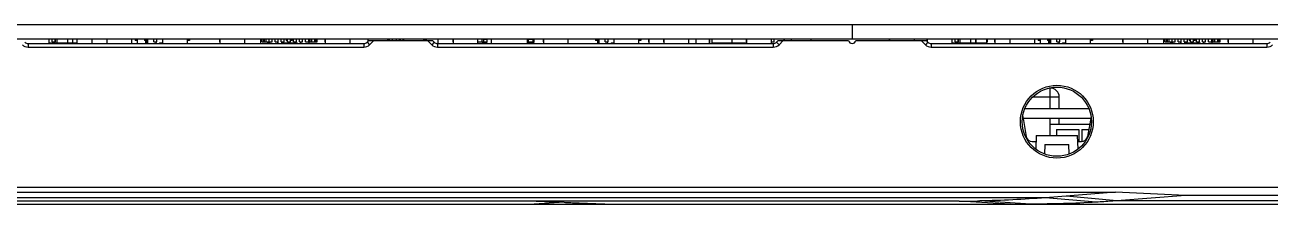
# Model space of a CAD drawing. Header units: millimetres. Extents: x 3299 to 14264, y 1863 to 5555.
# Drawn here: x 3791.2 to 3998, y 2399.8 to 2429.6 of the extents above; entities that cross this region are included whole.
import ezdxf

# ---------------------------------------------------------------- set-up
doc = ezdxf.new("R2010")
doc.units = ezdxf.units.MM
doc.layers.add('02___PRT_ALL_AXES', color=7, linetype='Continuous')

msp = doc.modelspace()

# ---------------------------------------------------------------- linework, layer by layer
at = {"color": 7, "linetype": 'Continuous'}
for p, q in [((4228.58801, 2429.64299), (3628.58801, 2429.64299)), ((3928.58801, 2429.64299), (3928.58801, 2427.34299)), ((3628.58801, 2427.34299), (4228.58801, 2427.34299)), ((3791.69867, 2426.54299), (3791.69867, 2425.94299)), ((3791.69867, 2426.54299), (3847.47735, 2426.54299)), ((3795.18163, 2426.54299), (3795.18163, 2427.34299)), ((3795.18163, 2426.843), (3795.20187, 2426.843)), ((3795.18163, 2426.64299), (3799.83801, 2426.64299)), ((3795.20187, 2426.843), (3795.20187, 2427.34299)), ((3795.69631, 2426.843), (3795.69631, 2427.34299)), ((3795.69631, 2426.843), (3796.26022, 2426.843)), ((3795.69924, 2426.843), (3795.69924, 2427.34299)), ((3796.20724, 2426.843), (3796.20724, 2427.34299)), ((3796.26022, 2426.843), (3796.26022, 2427.34299)), ((3796.53961, 2426.64299), (3796.53961, 2427.34299)), ((3797.64518, 2426.64299), (3797.64518, 2426.54299)), ((3798.20376, 2426.64299), (3798.20376, 2426.54299)), ((3798.27447, 2426.54299), (3798.27447, 2426.64299)), ((3798.31761, 2426.64299), (3798.31761, 2427.34299)), ((3799.13033, 2426.64299), (3799.13033, 2427.34299)), ((3799.13033, 2426.843), (3799.15589, 2426.843)), ((3799.15589, 2426.64299), (3799.15589, 2427.34299)), ((3799.61589, 2426.64299), (3799.61589, 2426.54299)), ((3799.64518, 2426.54299), (3799.64518, 2426.64299)), ((3799.83801, 2426.54299), (3799.83801, 2427.34299)), ((3802.33801, 2426.54299), (3802.33801, 2427.34299)), ((3802.33801, 2426.843), (3802.34223, 2426.843)), ((3804.8422, 2426.54299), (3804.8422, 2427.34299)), ((3808.9316, 2426.54299), (3808.9316, 2427.34299)), ((3809.46703, 2427.34299), (3809.46703, 2427.04299)), ((3809.81703, 2427.04299), (3809.46703, 2427.04299)), ((3809.81703, 2427.34299), (3809.81703, 2426.54299)), ((3809.84632, 2426.54299), (3809.84632, 2427.34299)), ((3811.04183, 2427.34299), (3811.04183, 2427.04299)), ((3811.54228, 2427.04299), (3811.04183, 2427.04299)), ((3811.18774, 2427.04299), (3811.18774, 2426.54299)), ((3811.19228, 2427.34299), (3811.19228, 2427.04299)), ((3811.25845, 2426.54299), (3811.25845, 2427.04299)), ((3811.39183, 2427.04299), (3811.39183, 2426.54299)), ((3811.42112, 2426.54299), (3811.42112, 2427.04299)), ((3811.54228, 2427.34299), (3811.54228, 2426.54299)), ((3811.57157, 2426.54299), (3811.57157, 2427.34299)), ((3812.56402, 2426.843), (3812.56402, 2427.34299)), ((3812.56402, 2426.843), (3813.07202, 2426.843)), ((3812.91299, 2426.843), (3812.91299, 2426.54299)), ((3812.9837, 2426.54299), (3812.9837, 2426.843)), ((3813.07202, 2426.843), (3813.07202, 2427.34299)), ((3813.07217, 2426.843), (3813.07217, 2427.34299)), ((3813.54228, 2426.64299), (3813.54228, 2426.54299)), ((3813.54228, 2426.64299), (3814.07181, 2426.64299)), ((3814.07181, 2426.54299), (3814.07181, 2427.34299)), ((3818.16121, 2426.54299), (3818.16121, 2427.34299)), ((3818.49228, 2427.04299), (3818.16121, 2427.04299)), ((3818.49228, 2427.34299), (3818.49228, 2427.04299)), ((3818.49423, 2427.34299), (3818.49423, 2427.04299)), ((3823.5414, 2426.843), (3823.5414, 2427.34299)), ((3823.5414, 2426.843), (3823.59223, 2426.843)), ((3823.59223, 2426.54299), (3823.59223, 2427.34299)), ((3827.68163, 2426.54299), (3827.68163, 2427.34299)), ((3830.30357, 2427.34299), (3830.30357, 2426.54299)), ((3830.33286, 2426.54299), (3830.33286, 2427.34299)), ((3830.57336, 2426.843), (3830.57336, 2427.34299)), ((3830.57336, 2426.843), (3832.23717, 2426.843)), ((3830.84741, 2426.843), (3830.84741, 2427.34299)), ((3830.85037, 2426.843), (3830.85037, 2427.34299)), ((3830.94615, 2426.843), (3830.94615, 2427.34299)), ((3830.94909, 2426.843), (3830.94909, 2427.34299)), ((3831.24972, 2426.843), (3831.24972, 2427.34299)), ((3831.42714, 2426.843), (3831.42714, 2426.79299)), ((3831.77279, 2426.79299), (3831.42714, 2426.79299)), ((3831.47714, 2426.74299), (3831.47714, 2426.843)), ((3831.47714, 2426.74299), (3831.77279, 2426.74299)), ((3831.67428, 2426.74299), (3831.67428, 2426.54299)), ((3831.72622, 2426.843), (3831.72622, 2427.34299)), ((3831.72917, 2426.843), (3831.72917, 2427.34299)), ((3831.74499, 2426.54299), (3831.74499, 2426.74299)), ((3831.77279, 2426.843), (3831.77279, 2426.54299)), ((3831.80208, 2426.54299), (3831.80208, 2426.843)), ((3832.23717, 2426.843), (3832.23717, 2427.34299)), ((3832.7386, 2426.843), (3832.7386, 2427.34299)), ((3832.7386, 2426.843), (3833.24952, 2426.843)), ((3832.74152, 2426.843), (3832.74152, 2427.34299)), ((3833.14351, 2426.843), (3833.14351, 2426.54299)), ((3833.21422, 2426.54299), (3833.21422, 2426.843)), ((3833.24952, 2426.843), (3833.24952, 2427.34299)), ((3833.75095, 2426.843), (3833.75095, 2427.34299)), ((3833.75095, 2426.843), (3834.2619, 2426.843)), ((3833.7539, 2426.843), (3833.7539, 2427.34299)), ((3833.77279, 2426.64299), (3833.77279, 2426.54299)), ((3833.77279, 2426.64299), (3836.37279, 2426.64299)), ((3834.2619, 2426.843), (3834.2619, 2427.34299)), ((3834.57279, 2427.34299), (3834.57279, 2427.04299)), ((3834.76333, 2427.04299), (3834.57279, 2427.04299)), ((3834.67279, 2427.34299), (3834.67279, 2427.04299)), ((3834.76333, 2426.843), (3834.76333, 2427.34299)), ((3834.76333, 2426.843), (3835.27427, 2426.843)), ((3834.76627, 2426.843), (3834.76627, 2427.34299)), ((3835.27427, 2426.843), (3835.27427, 2427.34299)), ((3835.57279, 2427.04299), (3835.27427, 2427.04299)), ((3835.47279, 2427.34299), (3835.47279, 2427.04299)), ((3835.57279, 2427.34299), (3835.57279, 2427.04299)), ((3835.7757, 2426.843), (3835.7757, 2427.34299)), ((3835.7757, 2426.843), (3836.28665, 2426.843)), ((3835.77865, 2426.843), (3835.77865, 2427.34299)), ((3836.28665, 2426.843), (3836.28665, 2427.34299)), ((3836.37279, 2426.64299), (3836.37279, 2426.54299)), ((3836.78806, 2426.843), (3836.78806, 2427.34299)), ((3836.78806, 2426.843), (3837.29901, 2426.843)), ((3836.79101, 2426.843), (3836.79101, 2427.34299)), ((3836.93137, 2426.843), (3836.93137, 2426.54299)), ((3837.00208, 2426.54299), (3837.00208, 2426.843)), ((3837.29901, 2426.843), (3837.29901, 2427.34299)), ((3837.80044, 2426.843), (3837.80044, 2427.34299)), ((3837.80044, 2426.843), (3838.31138, 2426.843)), ((3837.80338, 2426.843), (3837.80338, 2427.34299)), ((3838.31138, 2426.843), (3838.31138, 2427.34299)), ((3838.34351, 2427.34299), (3838.34351, 2426.54299)), ((3838.37279, 2426.54299), (3838.37279, 2427.34299)), ((3838.37279, 2426.843), (3839.71202, 2426.843)), ((3838.53045, 2426.843), (3838.53045, 2427.34299)), ((3838.53339, 2426.843), (3838.53339, 2427.34299)), ((3838.81281, 2426.843), (3838.81281, 2427.34299)), ((3838.81576, 2426.843), (3838.81576, 2427.34299)), ((3839.32376, 2426.843), (3839.32376, 2427.34299)), ((3839.49109, 2426.843), (3839.49109, 2427.34299)), ((3839.71202, 2426.843), (3839.71202, 2427.34299)), ((3841.0414, 2426.843), (3841.0414, 2427.34299)), ((3841.0414, 2426.843), (3841.09221, 2426.843)), ((3841.09221, 2426.54299), (3841.09221, 2427.34299)), ((3845.18161, 2426.54299), (3845.18161, 2427.34299)), ((3847.47735, 2426.54299), (3847.47735, 2425.94299)), ((3848.00768, 2426.76266), (3848.28801, 2427.04299)), ((3848.00768, 2426.76266), (3848.43194, 2426.3384)), ((3848.17781, 2426.93279), (3848.17781, 2427.34299)), ((3848.28801, 2427.04299), (3858.88801, 2427.04299)), ((3848.43194, 2426.3384), (3849.13654, 2427.04299)), ((3851.47981, 2427.04299), (3851.47981, 2427.34299)), ((3851.5814, 2427.04299), (3851.5814, 2427.34299)), ((3851.71101, 2427.04299), (3851.71101, 2427.34299)), ((3851.71389, 2427.04299), (3851.71389, 2427.34299)), ((3851.7338, 2427.04299), (3851.7338, 2427.34299)), ((3852.2418, 2427.04299), (3852.2418, 2427.34299)), ((3852.87681, 2427.04299), (3852.87681, 2427.34299)), ((3853.38481, 2427.04299), (3853.38481, 2427.34299)), ((3853.49923, 2427.04299), (3853.49923, 2427.34299)), ((3853.50096, 2427.04299), (3853.50096, 2427.34299)), ((3853.58235, 2427.04299), (3853.58235, 2427.34299)), ((3853.58529, 2427.04299), (3853.58529, 2427.34299)), ((3854.01981, 2427.04299), (3854.01981, 2427.34299)), ((3854.12149, 2427.04299), (3854.12149, 2427.34299)), ((3857.42349, 2427.04299), (3857.42349, 2427.34299)), ((3857.42349, 2427.29299), (3857.76345, 2427.29299)), ((3857.56345, 2427.29299), (3857.56345, 2427.04299)), ((3857.71345, 2427.29299), (3857.71345, 2427.04299)), ((3857.7563, 2427.31818), (3857.7563, 2427.34299)), ((3857.76345, 2427.04299), (3857.76345, 2427.29299)), ((3857.89886, 2427.04299), (3857.89886, 2427.34299)), ((3858.03948, 2427.04299), (3858.74408, 2426.3384)), ((3859.16834, 2426.76266), (3858.74408, 2426.3384)), ((3858.88801, 2427.04299), (3859.16834, 2426.76266)), ((3859.69867, 2426.54299), (3859.69867, 2425.94299)), ((3859.69867, 2426.54299), (3915.47735, 2426.54299)), ((3859.7914, 2426.843), (3859.7914, 2427.34299)), ((3859.7914, 2426.843), (3859.84221, 2426.843)), ((3859.84221, 2426.54299), (3859.84221, 2427.34299)), ((3862.2914, 2426.843), (3862.2914, 2427.34299)), ((3862.2914, 2426.843), (3862.34221, 2426.843)), ((3862.34221, 2426.54299), (3862.34221, 2427.34299)), ((3866.43161, 2426.54299), (3866.43161, 2427.34299)), ((3866.43161, 2426.843), (3867.38753, 2426.843)), ((3867.10654, 2426.843), (3867.10654, 2426.79299)), ((3867.95654, 2426.79299), (3867.10654, 2426.79299)), ((3867.1263, 2426.843), (3867.1263, 2427.34299)), ((3867.15654, 2426.74299), (3867.15654, 2426.843)), ((3867.15654, 2426.74299), (3867.90654, 2426.74299)), ((3867.38753, 2426.843), (3867.38753, 2427.34299)), ((3867.38753, 2427.29299), (3867.95654, 2427.29299)), ((3867.44963, 2426.74299), (3867.44963, 2426.54299)), ((3867.47892, 2426.54299), (3867.47892, 2426.74299)), ((3867.75442, 2426.74299), (3867.75442, 2426.54299)), ((3867.78371, 2426.54299), (3867.78371, 2426.74299)), ((3867.90654, 2427.29299), (3867.90654, 2426.74299)), ((3867.95654, 2426.79299), (3867.95654, 2427.29299)), ((3868.65022, 2426.843), (3868.65022, 2427.34299)), ((3868.65022, 2426.843), (3868.67561, 2426.843)), ((3868.67561, 2426.54299), (3868.67561, 2427.34299)), ((3874.64461, 2426.54299), (3874.64461, 2427.34299)), ((3874.75194, 2427.04299), (3874.64461, 2427.04299)), ((3874.70442, 2427.34299), (3874.70442, 2427.04299)), ((3874.75194, 2427.29299), (3874.75194, 2426.79299)), ((3874.75194, 2427.29299), (3875.78188, 2427.29299)), ((3875.78188, 2426.79299), (3874.75194, 2426.79299)), ((3874.80194, 2426.74299), (3874.80194, 2427.29299)), ((3874.80194, 2426.74299), (3875.73188, 2426.74299)), ((3875.55194, 2427.29299), (3875.55194, 2426.74299)), ((3875.60194, 2426.79299), (3875.60194, 2427.29299)), ((3875.73188, 2427.29299), (3875.73188, 2426.74299)), ((3875.78188, 2426.79299), (3875.78188, 2427.29299)), ((3877.2914, 2426.843), (3877.2914, 2427.34299)), ((3877.2914, 2426.843), (3877.34221, 2426.843)), ((3877.34221, 2426.54299), (3877.34221, 2427.34299)), ((3881.43161, 2426.54299), (3881.43161, 2427.34299)), ((3885.97182, 2427.34299), (3885.97182, 2427.04299)), ((3886.52502, 2427.04299), (3885.97182, 2427.04299)), ((3886.14963, 2427.34299), (3886.14963, 2427.04299)), ((3886.17502, 2427.34299), (3886.17502, 2427.04299)), ((3886.32182, 2427.04299), (3886.32182, 2426.54299)), ((3886.35111, 2426.54299), (3886.35111, 2427.04299)), ((3886.49963, 2427.04299), (3886.49963, 2426.54299)), ((3886.52502, 2427.34299), (3886.52502, 2426.54299)), ((3886.55431, 2426.54299), (3886.55431, 2427.34299)), ((3887.56406, 2426.843), (3887.56406, 2427.34299)), ((3887.56406, 2426.843), (3888.07206, 2426.843)), ((3887.89573, 2426.843), (3887.89573, 2426.54299)), ((3887.96644, 2426.54299), (3887.96644, 2426.843)), ((3888.07206, 2426.843), (3888.07206, 2427.34299)), ((3888.07222, 2426.843), (3888.07222, 2427.34299)), ((3888.52502, 2426.64299), (3888.52502, 2426.54299)), ((3888.52502, 2426.64299), (3889.07184, 2426.64299)), ((3889.07184, 2426.54299), (3889.07184, 2427.34299)), ((3893.16124, 2426.54299), (3893.16124, 2427.34299)), ((3893.47502, 2427.04299), (3893.16124, 2427.04299)), ((3893.47502, 2427.34299), (3893.47502, 2427.04299)), ((3894.7914, 2426.843), (3894.7914, 2427.34299)), ((3894.7914, 2426.843), (3894.84221, 2426.843)), ((3894.84221, 2426.54299), (3894.84221, 2427.34299)), ((3897.2914, 2426.843), (3897.2914, 2427.34299)), ((3897.2914, 2426.843), (3897.34221, 2426.843)), ((3897.34221, 2426.54299), (3897.34221, 2427.34299)), ((3901.43161, 2426.54299), (3901.43161, 2427.34299)), ((3902.68161, 2426.54299), (3902.68161, 2427.34299)), ((3904.82043, 2427.34299), (3904.82043, 2426.54299)), ((3904.92043, 2426.54299), (3904.92043, 2427.34299)), ((3905.35321, 2426.64299), (3905.35321, 2427.34299)), ((3905.35321, 2426.64299), (3910.98783, 2426.64299)), ((3906.38783, 2426.64299), (3906.38783, 2426.54299)), ((3906.41712, 2426.54299), (3906.41712, 2426.64299)), ((3907.75854, 2426.64299), (3907.75854, 2426.54299)), ((3907.82925, 2426.54299), (3907.82925, 2426.64299)), ((3908.38783, 2426.64299), (3908.38783, 2426.54299)), ((3908.65521, 2426.64299), (3908.65521, 2427.34299)), ((3910.98783, 2426.64299), (3910.98783, 2426.54299)), ((3911.04142, 2426.843), (3911.04142, 2427.34299)), ((3911.04142, 2426.843), (3911.09221, 2426.843)), ((3911.09221, 2426.54299), (3911.09221, 2427.34299)), ((3915.18161, 2426.54299), (3915.18161, 2427.34299)), ((3915.18161, 2426.843), (3915.61015, 2426.843)), ((3915.47735, 2426.54299), (3915.47735, 2425.94299)), ((3915.61015, 2426.843), (3915.61015, 2427.34299)), ((3916.00768, 2426.76266), (3916.28801, 2427.04299)), ((3916.00768, 2426.76266), (3916.43194, 2426.3384)), ((3916.28801, 2427.04299), (3927.9964, 2427.04299)), ((3916.43194, 2426.3384), (3917.13654, 2427.04299)), ((3917.26581, 2427.04299), (3917.26581, 2427.34299)), ((3917.29142, 2427.04299), (3917.29142, 2427.34299)), ((3917.34221, 2427.04299), (3917.34221, 2427.34299)), ((3918.48509, 2427.04299), (3918.48509, 2427.34299)), ((3921.78709, 2427.04299), (3921.78709, 2427.34299)), ((3929.17962, 2427.04299), (3940.88801, 2427.04299)), ((3934.7914, 2427.04299), (3934.7914, 2427.34299)), ((3934.8422, 2427.04299), (3934.8422, 2427.34299)), ((3938.9316, 2427.04299), (3938.9316, 2427.34299)), ((3940.03948, 2427.04299), (3940.74408, 2426.3384)), ((3941.16834, 2426.76266), (3940.74408, 2426.3384)), ((3940.88801, 2427.04299), (3941.16834, 2426.76266)), ((3941.0414, 2426.8896), (3941.0414, 2427.34299)), ((3941.08801, 2426.843), (3941.09223, 2426.843)), ((3941.09223, 2426.83878), (3941.09223, 2427.34299)), ((3941.69867, 2426.54299), (3941.69867, 2425.94299)), ((3941.69867, 2426.54299), (3997.47735, 2426.54299)), ((3945.18163, 2426.54299), (3945.18163, 2427.34299)), ((3945.18163, 2426.843), (3945.20187, 2426.843)), ((3945.18163, 2426.64299), (3950.93389, 2426.64299)), ((3945.20187, 2426.843), (3945.20187, 2427.34299)), ((3945.69631, 2426.843), (3945.69631, 2427.34299)), ((3945.69631, 2426.843), (3946.26022, 2426.843)), ((3945.69924, 2426.843), (3945.69924, 2427.34299)), ((3946.20724, 2426.843), (3946.20724, 2427.34299)), ((3946.26022, 2426.843), (3946.26022, 2427.34299)), ((3946.53961, 2426.64299), (3946.53961, 2427.34299)), ((3947.64518, 2426.64299), (3947.64518, 2426.54299)), ((3948.20376, 2426.64299), (3948.20376, 2426.54299)), ((3948.27447, 2426.54299), (3948.27447, 2426.64299)), ((3948.31761, 2426.64299), (3948.31761, 2427.34299)), ((3949.13033, 2426.64299), (3949.13033, 2427.34299)), ((3949.13033, 2426.843), (3949.15589, 2426.843)), ((3949.15589, 2426.64299), (3949.15589, 2427.34299)), ((3949.61589, 2426.64299), (3949.61589, 2426.54299)), ((3949.64518, 2426.54299), (3949.64518, 2426.64299)), ((3950.93389, 2426.64299), (3950.93389, 2427.34299)), ((3950.93389, 2426.843), (3951.06082, 2426.843)), ((3951.06082, 2426.843), (3951.06082, 2427.34299)), ((3952.2914, 2426.843), (3952.2914, 2427.34299)), ((3952.2914, 2426.843), (3952.34223, 2426.843)), ((3952.34223, 2426.54299), (3952.34223, 2427.34299)), ((3954.8422, 2426.54299), (3954.8422, 2427.34299)), ((3958.9316, 2426.54299), (3958.9316, 2427.34299)), ((3959.46703, 2427.34299), (3959.46703, 2427.04299)), ((3959.81703, 2427.04299), (3959.46703, 2427.04299)), ((3959.81703, 2427.34299), (3959.81703, 2426.54299)), ((3959.84632, 2426.54299), (3959.84632, 2427.34299)), ((3961.04183, 2427.34299), (3961.04183, 2427.04299)), ((3961.54228, 2427.04299), (3961.04183, 2427.04299)), ((3961.18774, 2427.04299), (3961.18774, 2426.54299)), ((3961.19228, 2427.34299), (3961.19228, 2427.04299)), ((3961.25845, 2426.54299), (3961.25845, 2427.04299)), ((3961.39183, 2427.04299), (3961.39183, 2426.54299)), ((3961.42112, 2426.54299), (3961.42112, 2427.04299)), ((3961.54228, 2427.34299), (3961.54228, 2426.54299)), ((3961.57157, 2426.54299), (3961.57157, 2427.34299)), ((3962.56402, 2426.843), (3962.56402, 2427.34299)), ((3962.56402, 2426.843), (3963.07202, 2426.843)), ((3962.91299, 2426.843), (3962.91299, 2426.54299)), ((3962.9837, 2426.54299), (3962.9837, 2426.843)), ((3963.07202, 2426.843), (3963.07202, 2427.34299)), ((3963.07217, 2426.843), (3963.07217, 2427.34299)), ((3963.54228, 2426.64299), (3964.07181, 2426.64299)), ((3963.54228, 2426.64299), (3963.54228, 2426.54299)), ((3964.07181, 2426.54299), (3964.07181, 2427.34299)), ((3968.16121, 2426.54299), (3968.16121, 2427.34299)), ((3968.49228, 2427.04299), (3968.16121, 2427.04299)), ((3968.49228, 2427.34299), (3968.49228, 2427.04299)), ((3968.49423, 2427.34299), (3968.49423, 2427.04299)), ((3973.5414, 2426.843), (3973.5414, 2427.34299)), ((3973.5414, 2426.843), (3973.59223, 2426.843)), ((3973.59223, 2426.54299), (3973.59223, 2427.34299)), ((3977.68163, 2426.54299), (3977.68163, 2427.34299)), ((3980.30357, 2427.34299), (3980.30357, 2426.54299)), ((3980.33286, 2426.54299), (3980.33286, 2427.34299)), ((3980.57336, 2426.843), (3980.57336, 2427.34299)), ((3980.57336, 2426.843), (3982.23717, 2426.843)), ((3980.84741, 2426.843), (3980.84741, 2427.34299)), ((3980.85037, 2426.843), (3980.85037, 2427.34299)), ((3980.94615, 2426.843), (3980.94615, 2427.34299)), ((3980.94909, 2426.843), (3980.94909, 2427.34299)), ((3981.24972, 2426.843), (3981.24972, 2427.34299)), ((3981.42714, 2426.843), (3981.42714, 2426.79299)), ((3981.77279, 2426.79299), (3981.42714, 2426.79299)), ((3981.47714, 2426.74299), (3981.47714, 2426.843)), ((3981.47714, 2426.74299), (3981.77279, 2426.74299)), ((3981.67428, 2426.74299), (3981.67428, 2426.54299)), ((3981.72622, 2426.843), (3981.72622, 2427.34299)), ((3981.72917, 2426.843), (3981.72917, 2427.34299)), ((3981.74499, 2426.54299), (3981.74499, 2426.74299)), ((3981.77279, 2426.843), (3981.77279, 2426.54299)), ((3981.80208, 2426.54299), (3981.80208, 2426.843)), ((3982.23717, 2426.843), (3982.23717, 2427.34299)), ((3982.7386, 2426.843), (3982.7386, 2427.34299)), ((3982.7386, 2426.843), (3983.24952, 2426.843)), ((3982.74152, 2426.843), (3982.74152, 2427.34299)), ((3983.14351, 2426.843), (3983.14351, 2426.54299)), ((3983.21422, 2426.54299), (3983.21422, 2426.843)), ((3983.24952, 2426.843), (3983.24952, 2427.34299)), ((3983.75095, 2426.843), (3983.75095, 2427.34299)), ((3983.75095, 2426.843), (3984.2619, 2426.843)), ((3983.7539, 2426.843), (3983.7539, 2427.34299)), ((3983.77279, 2426.64299), (3986.37279, 2426.64299)), ((3983.77279, 2426.64299), (3983.77279, 2426.54299)), ((3984.2619, 2426.843), (3984.2619, 2427.34299)), ((3984.57279, 2427.34299), (3984.57279, 2427.04299)), ((3984.76333, 2427.04299), (3984.57279, 2427.04299)), ((3984.67279, 2427.34299), (3984.67279, 2427.04299)), ((3984.76333, 2426.843), (3984.76333, 2427.34299)), ((3984.76333, 2426.843), (3985.27427, 2426.843)), ((3984.76627, 2426.843), (3984.76627, 2427.34299)), ((3985.27427, 2426.843), (3985.27427, 2427.34299)), ((3985.57279, 2427.04299), (3985.27427, 2427.04299)), ((3985.47279, 2427.34299), (3985.47279, 2427.04299)), ((3985.57279, 2427.34299), (3985.57279, 2427.04299)), ((3985.7757, 2426.843), (3985.7757, 2427.34299)), ((3985.7757, 2426.843), (3986.28665, 2426.843)), ((3985.77865, 2426.843), (3985.77865, 2427.34299)), ((3986.28665, 2426.843), (3986.28665, 2427.34299)), ((3986.37279, 2426.64299), (3986.37279, 2426.54299)), ((3986.78806, 2426.843), (3986.78806, 2427.34299)), ((3986.78806, 2426.843), (3987.29901, 2426.843)), ((3986.79101, 2426.843), (3986.79101, 2427.34299)), ((3986.93137, 2426.843), (3986.93137, 2426.54299)), ((3987.00208, 2426.54299), (3987.00208, 2426.843)), ((3987.29901, 2426.843), (3987.29901, 2427.34299)), ((3987.80044, 2426.843), (3987.80044, 2427.34299)), ((3987.80044, 2426.843), (3988.31138, 2426.843)), ((3987.80338, 2426.843), (3987.80338, 2427.34299)), ((3988.31138, 2426.843), (3988.31138, 2427.34299)), ((3988.34351, 2427.34299), (3988.34351, 2426.54299)), ((3988.37279, 2426.54299), (3988.37279, 2427.34299)), ((3988.37279, 2426.843), (3989.71202, 2426.843)), ((3988.53045, 2426.843), (3988.53045, 2427.34299)), ((3988.53339, 2426.843), (3988.53339, 2427.34299)), ((3988.81281, 2426.843), (3988.81281, 2427.34299)), ((3988.81576, 2426.843), (3988.81576, 2427.34299)), ((3989.32376, 2426.843), (3989.32376, 2427.34299)), ((3989.49109, 2426.843), (3989.49109, 2427.34299)), ((3989.71202, 2426.843), (3989.71202, 2427.34299)), ((3991.0414, 2426.843), (3991.0414, 2427.34299)), ((3991.0414, 2426.843), (3991.09221, 2426.843)), ((3991.09221, 2426.54299), (3991.09221, 2427.34299)), ((3995.18161, 2426.54299), (3995.18161, 2427.34299)), ((3997.47735, 2426.54299), (3997.47735, 2425.94299)), ((3791.69867, 2425.94299), (3847.47735, 2425.94299)), ((3859.69867, 2425.94299), (3915.47735, 2425.94299)), ((3941.69867, 2425.94299), (3997.47735, 2425.94299)), ((3961.49293, 2419.14335), (3961.31179, 2419.14335)), ((3961.49293, 2415.74299), (3961.49293, 2419.1427)), ((3962.99228, 2417.64335), (3958.56257, 2417.64335)), ((3962.99293, 2415.74299), (3962.99293, 2417.64335)), ((3956.91122, 2414.41), (3957.50026, 2411.06935)), ((3956.9583, 2414.14299), (3968.21772, 2414.14299)), ((3957.27899, 2415.74299), (3967.89704, 2415.74299)), ((3961.49293, 2413.14335), (3961.49293, 2414.14299)), ((3962.99293, 2413.14335), (3962.99293, 2414.14299)), ((3968.2648, 2414.41), (3967.67576, 2411.06935)), ((3961.48834, 2413.14335), (3968.04146, 2413.14335)), ((3961.48834, 2411.24299), (3961.48834, 2413.14335)), ((3962.51654, 2412.23335), (3966.24654, 2412.23335)), ((3962.51654, 2412.23335), (3962.53, 2411.24299)), ((3966.24654, 2412.23335), (3966.24654, 2410.24299)), ((3966.71654, 2412.23335), (3967.881, 2412.23335)), ((3966.71654, 2412.23335), (3966.74358, 2410.24371)), ((3958.48507, 2410.24299), (3959.11738, 2410.24299)), ((3959.1523, 2411.24299), (3959.0737, 2408.99235)), ((3960.59992, 2409.74299), (3960.54501, 2408.17066)), ((3960.59992, 2409.74299), (3964.5761, 2409.74299)), ((3964.63101, 2408.17066), (3964.5761, 2409.74299)), ((3966.10232, 2408.99235), (3966.02372, 2411.24299)), ((3966.05864, 2410.24299), (3966.69095, 2410.24299)), ((3664.04372, 2402.64299), (4193.1323, 2402.64299)), ((3664.04372, 2401.81803), (3972.34112, 2401.81803)), ((3972.34112, 2401.81803), (3960.70078, 2400.90444)), ((3983.96392, 2401.30178), (3972.34112, 2401.81803)), ((3669.83099, 2399.84299), (4187.32006, 2399.84299)), ((3946.38458, 2400.34299), (3678.94287, 2400.34299)), ((3960.70078, 2400.90444), (3682.31539, 2400.90444)), ((3880.7233, 2400.1415), (3875.76087, 2399.84299)), ((3876.0794, 2400.34299), (3880.7233, 2400.1415)), ((3954.80794, 2399.84299), (3946.38458, 2400.34299)), ((3958.22848, 2399.84299), (3949.80634, 2400.37505)), ((3969.12578, 2400.16877), (3960.70078, 2400.90444)), ((3972.53857, 2400.40507), (3964.11217, 2401.17218)), ((3983.96392, 2401.30178), (3972.53857, 2400.40507)), ((4031.28538, 2400.40507), (3972.53857, 2400.40507)), ((4019.86004, 2401.30178), (3983.96392, 2401.30178))]:
    msp.add_line(p, q, dxfattribs=at)
for radius in [6.05, 5.75]:
    msp.add_circle((3962.58801, 2413.54299), radius, dxfattribs=at)
for centre, radius, start, end in [((3791.69867, 2427.29299), 1.35, 225, 270), ((3791.69867, 2427.29299), 0.75, 225, 270), ((3831.47714, 2426.79299), 0.05, 180, 270), ((3847.47735, 2427.29299), 0.75, 270, 315), ((3847.47735, 2427.29299), 1.35, 270, 315), ((3859.69867, 2427.29299), 1.35, 225, 270), ((3859.69867, 2427.29299), 0.75, 225, 270), ((3867.15654, 2426.79299), 0.05, 180, 270), ((3867.90654, 2426.79299), 0.05, 270, 0), ((3874.80194, 2426.79299), 0.05, 180, 270), ((3875.55194, 2426.79299), 0.05, 270, 0), ((3875.73188, 2426.79299), 0.05, 270, 0), ((3915.47735, 2427.29299), 0.75, 270, 315), ((3915.47735, 2427.29299), 1.35, 270, 315), ((3928.58801, 2427.14299), 0.6, 189.5940682, 350.4059318), ((3941.69867, 2427.29299), 1.35, 225, 270), ((3941.69867, 2427.29299), 0.75, 225, 270), ((3981.47714, 2426.79299), 0.05, 180, 270), ((3997.47735, 2427.29299), 0.75, 270, 315), ((3997.47735, 2427.29299), 1.35, 270, 315), ((3961.49293, 2417.64335), 1.49934, 0, 90), ((3958.48507, 2411.24299), 1, 190, 270), ((3966.69095, 2411.24299), 1, 270, 350), ((3946.38415, 2583.02862), 182.68562, 270.0001331, 271.0733631)]:
    msp.add_arc(centre, radius, start, end, dxfattribs=at)
for points, knots in [([(3880.72868, 2400.1405), (3881.03571, 2400.12768), (3881.64975, 2400.10214), (3882.57076, 2400.06386), (3883.33819, 2400.03209), (3883.95205, 2400.00676), (3884.41236, 2399.98781), (3884.87258, 2399.96892), (3885.33269, 2399.9501), (3885.79264, 2399.93136), (3886.17581, 2399.91583), (3886.4822, 2399.90347), (3886.71184, 2399.89426), (3886.94132, 2399.8851), (3887.13242, 2399.87752), (3887.28516, 2399.87151), (3887.39956, 2399.86703), (3887.5138, 2399.8626), (3887.62779, 2399.85822), (3887.72258, 2399.85463), (3887.79815, 2399.85181), (3887.85452, 2399.84974), (3887.91049, 2399.84773), (3887.95674, 2399.84612), (3887.99319, 2399.84491), (3888.01964, 2399.84408), (3888.04086, 2399.84347), (3888.05638, 2399.84311), (3888.06344, 2399.84299), (3888.06663, 2399.84299)], [0, 0, 0, 0, 0.12553112, 0.251051788, 0.376552944, 0.439293524, 0.50202523, 0.564745581, 0.627450956, 0.690135749, 0.752790573, 0.78410181, 0.815397823, 0.846672998, 0.877917919, 0.893524076, 0.909114898, 0.924684742, 0.94022414, 0.955715339, 0.963432179, 0.971118546, 0.978756893, 0.986308564, 0.990023288, 0.99365741, 0.997118028, 0.998694513, 1, 1, 1, 1]), ([(3960.70078, 2400.90444), (3958.88764, 2400.76214), (3955.25819, 2400.53148), (3951.62347, 2400.4091), (3949.80634, 2400.37505)], [0, 0, 0, 0, 0.500173013, 1, 1, 1, 1]), ([(3969.12578, 2400.16877), (3967.31152, 2400.06023), (3963.6801, 2399.89731), (3960.04544, 2399.84299), (3958.22848, 2399.84299)], [0, 0, 0, 0, 0.500074719, 1, 1, 1, 1]), ([(3972.53857, 2400.40507), (3972.25434, 2400.38271), (3971.11732, 2400.29595), (3969.97948, 2400.21984), (3969.12578, 2400.16877)], [0, 0, 0, 0, 0.250022976, 1, 1, 1, 1])]:
    msp.add_open_spline(points, degree=3, knots=knots, dxfattribs=at)
at = {"layer": '02___PRT_ALL_AXES', "color": 7, "linetype": 'Continuous'}
msp.add_line((3959.1523, 2411.24299), (3966.02372, 2411.24299), dxfattribs=at)

doc.saveas('drawing.dxf')
